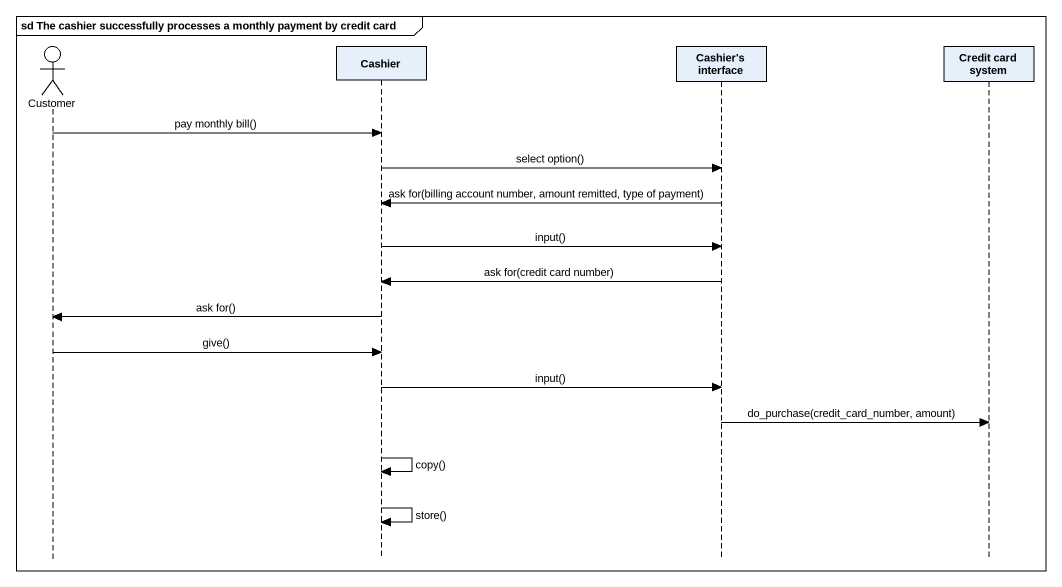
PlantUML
@startuml
mainframe sd The cashier successfully processes a monthly payment by credit card
hide footbox
actor Customer
participant Cashier
participant "Cashier's interface" as Cashier_s_interface
participant "Credit card system" as Credit_card_system

Customer -> Cashier : pay monthly bill()
Cashier -> Cashier_s_interface : select option()
Cashier_s_interface -> Cashier : ask for(billing account number, amount remitted, type of payment)
Cashier -> Cashier_s_interface : input()
Cashier_s_interface -> Cashier : ask for(credit card number)
Cashier -> Customer : ask for()
Customer -> Cashier : give()
Cashier -> Cashier_s_interface : input()
Cashier_s_interface -> Credit_card_system : do_purchase(credit_card_number, amount)
Cashier -> Cashier : copy()
Cashier -> Cashier : store()
@enduml
